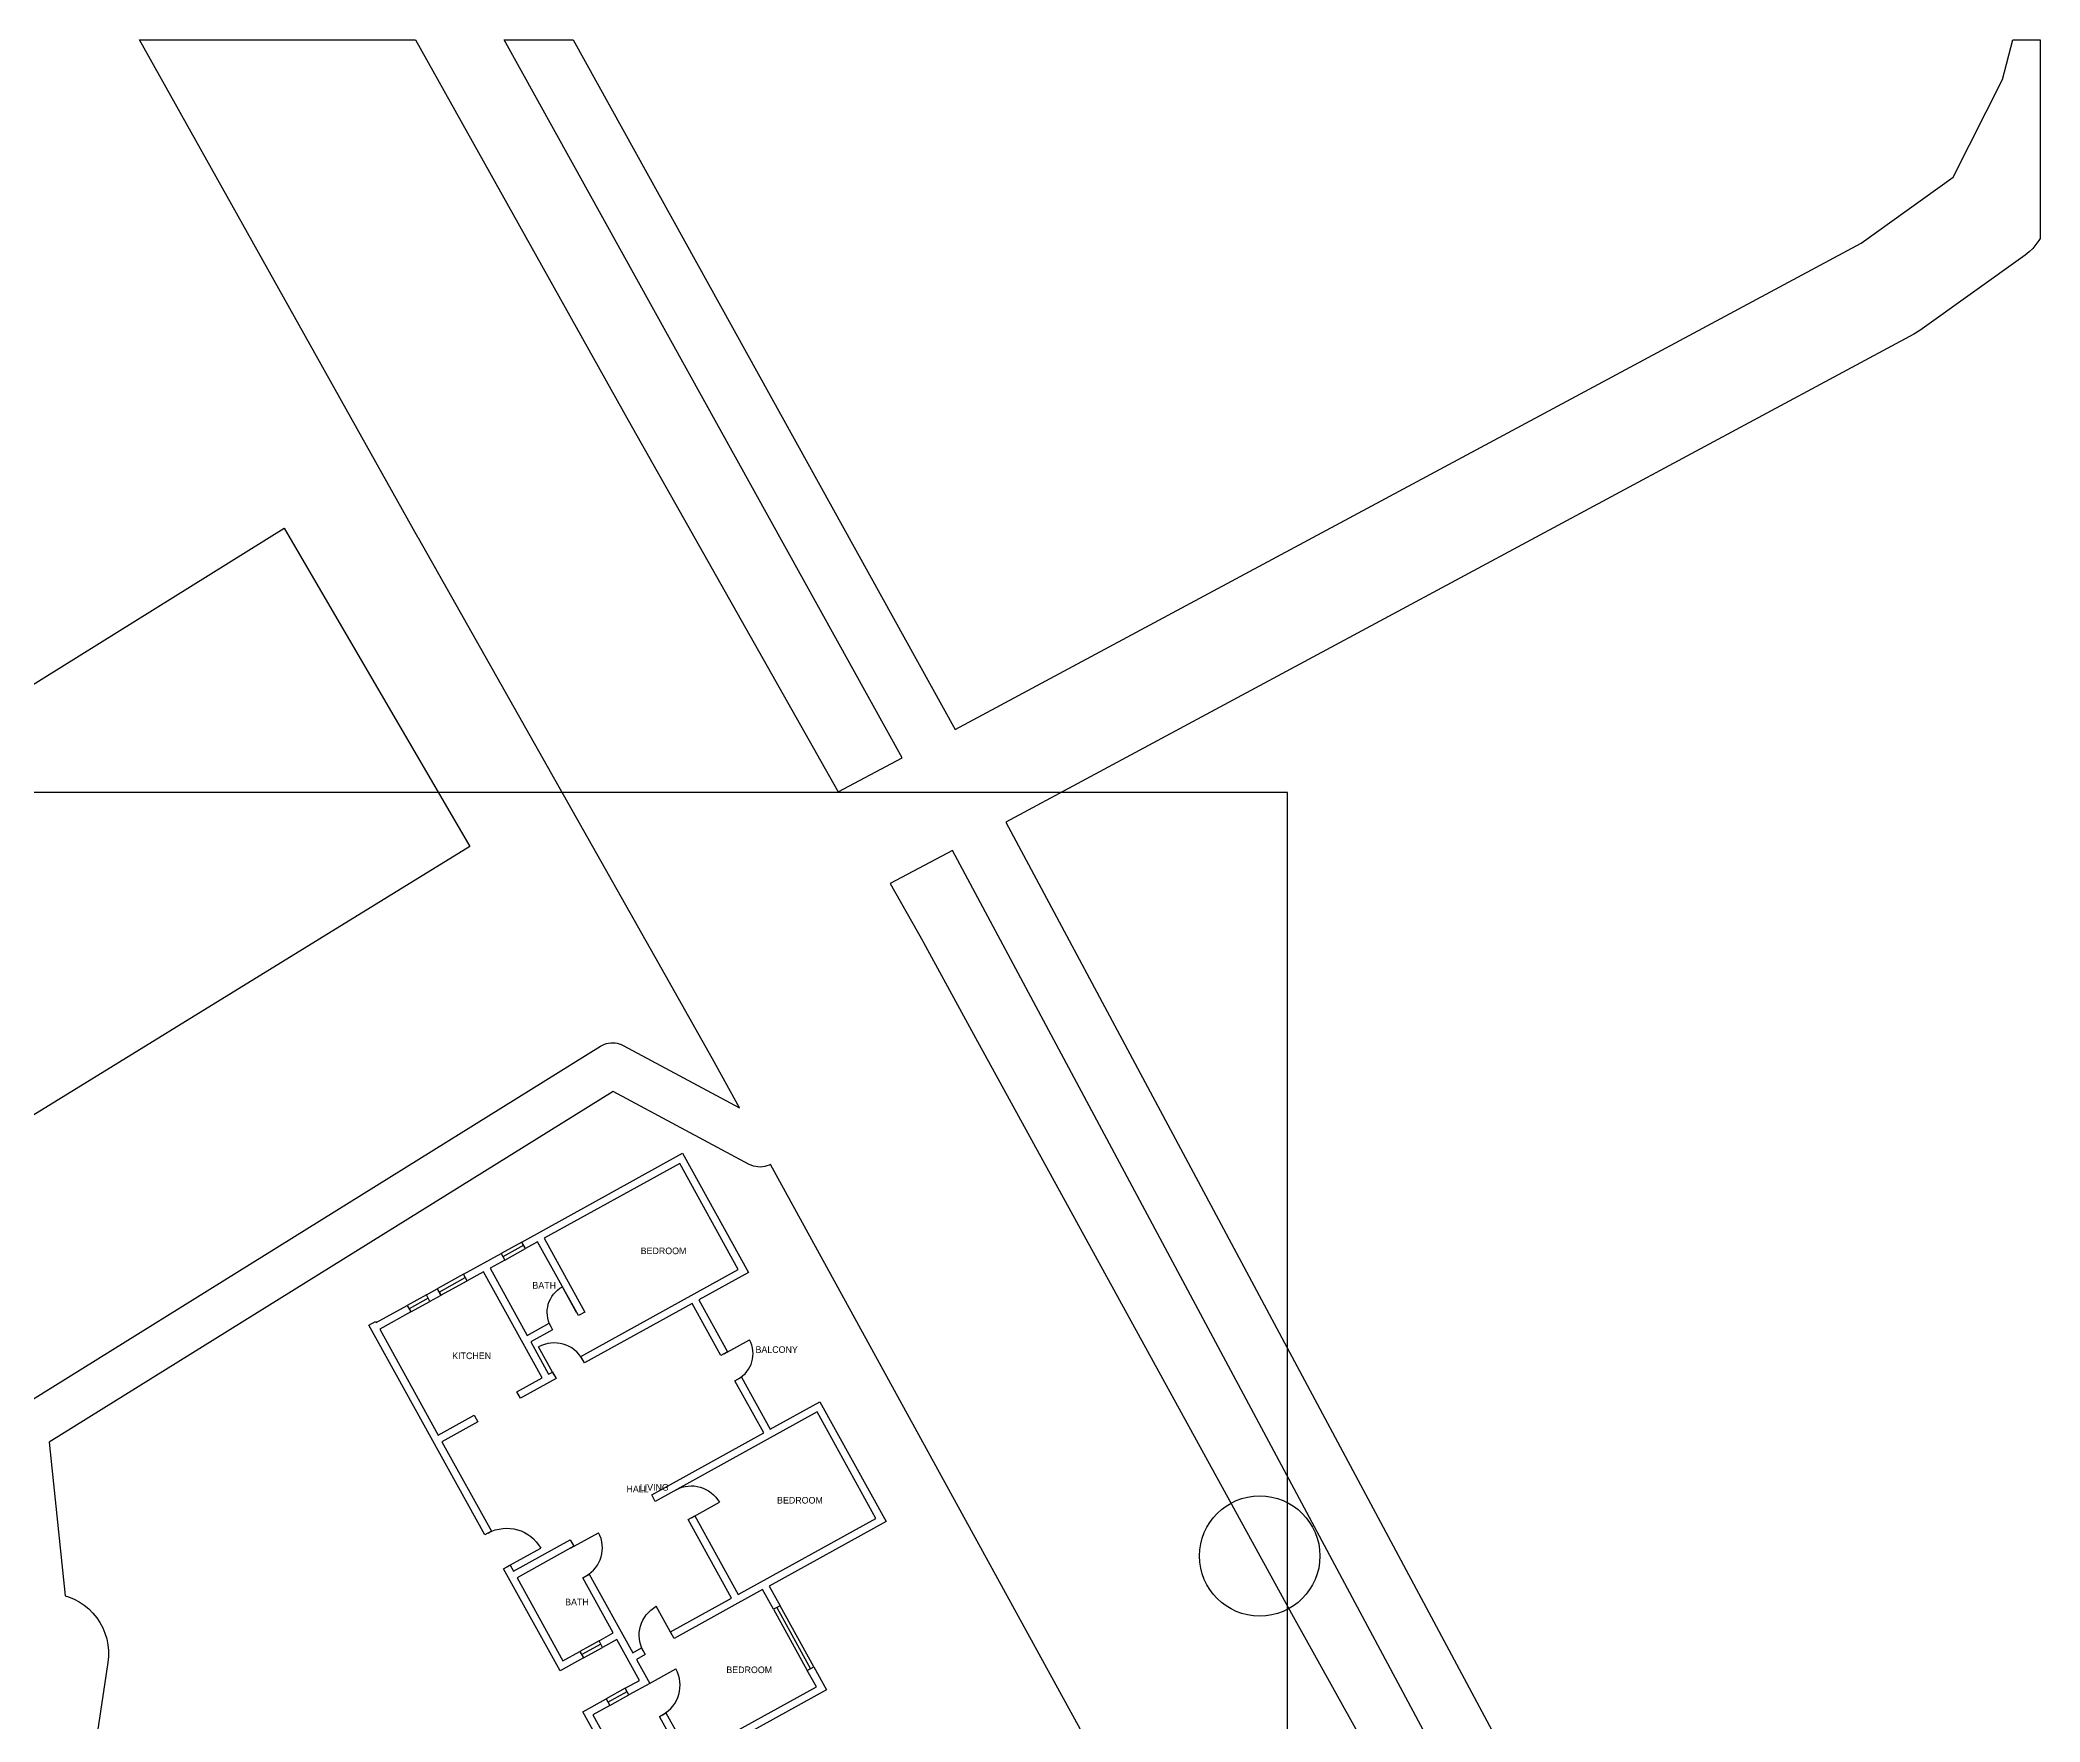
# Model space of a CAD drawing. Header units: metres. Extents: x 512313 to 512443, y 4012705 to 4013028.
# Drawn here: x 512376.5 to 512442.9, y 4012965.9 to 4013021.8 of the extents above; entities that cross this region are included whole.
import ezdxf

# ---------------------------------------------------------------- set-up
doc = ezdxf.new("R2010")
doc.units = ezdxf.units.M
for name, color, linetype in [('A-WALL-EXT', 7, 'Continuous'), ('A-WIND', 7, 'Continuous'), ('C-BLDG-EXST', 7, 'Continuous'), ('C-ROAD', 7, 'Continuous'), ('L-PLNT-TREE', 7, 'Continuous'), ('ROOM-NAMES', 7, 'Continuous'), ('V-PROP-LINE', 7, 'Continuous')]:
    doc.layers.add(name, color=color, linetype=linetype)

# ---------------------------------------------------------------- blocks, each defined once
blk = doc.blocks.new('A$C5EED0070')
blk.add_line((0, 0), (0, 1.12))
blk.add_arc((0, 0), 1.12, 0, 90)
blk = doc.blocks.new('A$C5EED006E')
blk.add_line((0, 0), (0, 1.099))
blk.add_arc((0, 0), 1.099, 0, 90)
blk = doc.blocks.new('A$C5EED006A')
blk.add_line((0, 0), (0, 1.058))
blk.add_arc((0, 0), 1.058, 0, 90)
blk = doc.blocks.new('A$C5EED006C')
blk.add_line((0, 0), (0, 1.078))
blk.add_arc((0, 0), 1.078, 0, 90)
blk = doc.blocks.new('A$C5EED0061')
blk.add_line((0, 0), (0, 0.975))
blk.add_arc((0, 0), 0.975, 0, 90)
blk = doc.blocks.new('A$C5EED0060')
blk.add_line((0, 0), (0, 0.957))
blk.add_arc((0, 0), 0.957, 0, 90)
blk = doc.blocks.new('A$C5EED0081')
blk.add_line((0, 0), (0, 1.286))
blk.add_arc((0, 0), 1.286, 0, 90)
blk = doc.blocks.new('WIN-232')
blk.add_line((0, 0), (2.323, 0))
blk.add_lwpolyline([(0, -0.124), (2.323, -0.124), (2.323, 0.124), (0, 0.124)], close=True)
blk = doc.blocks.new('WIN-073')
blk.add_line((0, 0), (0.726, 0))
blk.add_lwpolyline([(0, -0.124), (0.726, -0.124), (0.726, 0.124), (0, 0.124)], close=True)
blk = doc.blocks.new('WIN-079')
blk.add_line((0, 0), (0.788, 0))
blk.add_lwpolyline([(0, -0.124), (0.788, -0.124), (0.788, 0.124), (0, 0.124)], close=True)
blk = doc.blocks.new('WIN-100')
blk.add_line((0, 0), (0.995, 0))
blk.add_lwpolyline([(0, -0.124), (0.995, -0.124), (0.995, 0.124), (0, 0.124)], close=True)

msp = doc.modelspace()

# ---------------------------------------------------------------- linework, layer by layer
at = {"layer": 'A-WALL-EXT'}
for points in [[(512398.392, 4012979.921), (512399.349, 4012978.189), (512399.131, 4012978.069), (512398.174, 4012979.801), (512394.598, 4012977.825), (512394.478, 4012978.043), (512399.705, 4012980.931), (512397.76, 4012984.452), (512393.258, 4012981.965), (512394.612, 4012979.515), (512394.395, 4012979.395), (512393.041, 4012981.845), (512392.641, 4012981.624), (512392.521, 4012981.842), (512397.857, 4012984.791), (512400.044, 4012980.834)], [(512390.699, 4012980.551), (512390.579, 4012980.769), (512391.831, 4012981.461), (512391.952, 4012981.243), (512391.462, 4012980.972), (512392.695, 4012978.74), (512393.421, 4012979.141), (512393.541, 4012978.923), (512392.815, 4012978.522), (512393.407, 4012977.451), (512393.534, 4012977.521), (512393.655, 4012977.304), (512392.475, 4012976.652), (512392.355, 4012976.869), (512393.189, 4012977.331), (512391.244, 4012980.852)], [(512389.345, 4012980.087), (512389.708, 4012980.287), (512389.828, 4012980.07), (512389.465, 4012979.869)], [(512387.675, 4012979.164), (512388.709, 4012979.736), (512388.83, 4012979.518), (512387.795, 4012978.946), (512389.741, 4012975.425), (512390.939, 4012976.087), (512391.059, 4012975.869), (512389.861, 4012975.207), (512391.506, 4012972.231), (512391.288, 4012972.11), (512387.437, 4012979.08), (512387.655, 4012979.2)], [(512400.769, 4012975.62), (512402.421, 4012976.532), (512404.617, 4012972.557), (512400.733, 4012970.411), (512401.094, 4012969.758), (512400.876, 4012969.637), (512400.515, 4012970.291), (512397.575, 4012968.666), (512397.454, 4012968.884), (512399.487, 4012970.007), (512398.043, 4012972.621), (512398.261, 4012972.741), (512399.705, 4012970.127), (512404.279, 4012972.655), (512402.323, 4012976.194), (512396.951, 4012973.225), (512396.83, 4012973.443), (512400.551, 4012975.499), (512399.594, 4012977.231), (512399.812, 4012977.352)], [(512394.446, 4012968.24), (512394.566, 4012968.022), (512393.786, 4012967.591), (512391.91, 4012970.985), (512392.128, 4012971.105), (512392.238, 4012970.906), (512394.126, 4012971.949), (512394.246, 4012971.731), (512392.359, 4012970.688), (512393.883, 4012967.929)], [(512396.322, 4012967.974), (512396.764, 4012967.175), (512396.074, 4012966.794), (512395.954, 4012967.012), (512396.425, 4012967.273), (512395.673, 4012968.634), (512395.201, 4012968.373), (512395.081, 4012968.591), (512395.553, 4012968.852), (512394.54, 4012970.685), (512394.758, 4012970.805), (512396.202, 4012968.192), (512396.492, 4012968.352), (512396.613, 4012968.134)], [(512401.999, 4012967.604), (512402.217, 4012967.725), (512402.638, 4012966.963), (512396.122, 4012963.362), (512394.538, 4012966.23), (512395.318, 4012966.661), (512395.439, 4012966.443), (512394.876, 4012966.132), (512396.22, 4012963.7), (512397.89, 4012964.623), (512397.087, 4012966.075), (512397.305, 4012966.195), (512398.108, 4012964.743), (512402.3, 4012967.06)]]:
    msp.add_lwpolyline(points, close=True, dxfattribs=at)
at = {"layer": 'C-BLDG-EXST'}
msp.add_lwpolyline([(512353.763, 4012986.343), (512384.619, 4013005.566), (512390.795, 4012994.988), (512370.707, 4012982.618), (512372.275, 4012980.452), (512361.514, 4012973.852)], close=True, dxfattribs=at)
at = {"layer": 'C-ROAD'}
for points in [[(512375.625, 4012976.214), (512395.132, 4012988.351), (512395.195, 4012988.386), (512395.26, 4012988.414), (512395.328, 4012988.437), (512395.398, 4012988.453), (512395.469, 4012988.462), (512395.541, 4012988.464), (512395.612, 4012988.459), (512395.683, 4012988.448), (512395.752, 4012988.43), (512395.819, 4012988.406), (512395.884, 4012988.375), (512399.745, 4012986.3), (512398.856, 4012987.924), (512396.93, 4012991.326), (512389.081, 4013005.224), (512389.073, 4013005.238), (512379.818, 4013021.783), (512388.984, 4013021.783), (512396.05, 4013009.151), (512396.05, 4013009.151), (512403.025, 4012996.802), (512405.152, 4012997.929), (512391.93, 4013021.783), (512394.217, 4013021.783), (512406.917, 4012998.871), (512437.005, 4013015.035), (512440.065, 4013017.229), (512441.704, 4013020.47), (512442.046, 4013021.783), (512442.948, 4013021.783), (512442.948, 4013015.184), (512442.912, 4013015.121), (512442.815, 4013014.983), (512442.706, 4013014.855), (512442.585, 4013014.739), (512442.453, 4013014.634), (512438.953, 4013012.125), (512438.761, 4013012.006), (512408.591, 4012995.797), (512439.883, 4012937.308)], [(512411.076, 4012965.639), (512400.776, 4012984.418), (512400.731, 4012984.398), (512400.66, 4012984.371), (512400.587, 4012984.351), (512400.512, 4012984.338), (512400.436, 4012984.333), (512400.36, 4012984.336), (512400.285, 4012984.347), (512400.211, 4012984.365), (512400.14, 4012984.39), (512400.071, 4012984.422), (512395.556, 4012986.848), (512376.815, 4012975.188), (512377.342, 4012970.09), (512377.463, 4012970.053), (512377.644, 4012969.977), (512377.817, 4012969.884), (512377.98, 4012969.775), (512378.132, 4012969.65), (512378.27, 4012969.511), (512378.395, 4012969.359), (512378.503, 4012969.196), (512378.596, 4012969.023), (512378.67, 4012968.841), (512378.727, 4012968.653), (512378.765, 4012968.461), (512378.784, 4012968.265), (512378.784, 4012968.069), (512378.764, 4012967.874), (512377.776, 4012961.286)]]:
    msp.add_lwpolyline(points, dxfattribs=at)
msp.add_lwpolyline([(512438.196, 4012936.222), (512406.826, 4012994.856), (512404.748, 4012993.755), (512405.832, 4012991.84), (512405.859, 4012991.791), (512407.59, 4012988.631), (512418.085, 4012969.497), (512437.059, 4012935.384), (512438.196, 4012936.222)], close=True, dxfattribs=at)
at = {"layer": 'L-PLNT-TREE'}
msp.add_circle((512417.028, 4012971.409), 2, dxfattribs=at)
at = {"layer": 'V-PROP-LINE'}
msp.add_lwpolyline([(512362.521, 4012735.603), (512417.948, 4012735.603), (512417.948, 4012996.783), (512362.521, 4012996.783)], close=True, dxfattribs=at)

# ---------------------------------------------------------------- block references
at = {"yscale": -1}
for name, p, rotation in [('A$C5EED0061', (512394.334, 4012979.503), 208.92412361976145), ('A$C5EED006A', (512398.152, 4012972.681), 118.92412361976145), ('A$C5EED0081', (512392.019, 4012971.045), 118.92412361976145), ('A$C5EED006E', (512397.514, 4012968.775), 208.92412361976145)]:
    msp.add_blockref(name, p, dxfattribs=dict(at, rotation=rotation))
for name, p, rotation in [('A$C5EED006C', (512393.594, 4012977.412), 28.92412361976144), ('A$C5EED0060', (512399.24, 4012978.129), -61.07587638023856), ('A$C5EED006A', (512394.137, 4012971.671), -61.07587638023856), ('A$C5EED0070', (512396.655, 4012967.115), -61.07587638023856)]:
    msp.add_blockref(name, p, dxfattribs=dict(rotation=rotation))
at = {"layer": 'A-WIND'}
for name, p, rotation in [('WIN-079', (512392.581, 4012981.733), -151.07587638023855), ('WIN-100', (512389.768, 4012980.179), 28.92412361976144), ('WIN-073', (512389.405, 4012979.978), -151.07587638023855), ('WIN-232', (512400.985, 4012969.697), -61.07587638023856), ('WIN-073', (512395.141, 4012968.482), -151.07587638023855), ('WIN-073', (512395.378, 4012966.552), 28.92412361976144)]:
    msp.add_blockref(name, p, dxfattribs=dict(at, rotation=rotation))

# ---------------------------------------------------------------- texts
at = {"layer": 'ROOM-NAMES'}
for s, p in [('BEDROOM', (512396.464, 4012981.438)), ('BATH', (512392.868, 4012980.292)), ('KITCHEN', (512390.205, 4012977.951)), ('BALCONY', (512400.279, 4012978.157)), ('HALL', (512395.992, 4012973.525)), ('LIVING', (512396.435, 4012973.58)), ('BEDROOM', (512400.996, 4012973.151)), ('BATH', (512393.956, 4012969.77)), ('BEDROOM', (512399.311, 4012967.517))]:
    msp.add_text(s, height=0.22, dxfattribs=at).set_placement(p)

doc.saveas('drawing.dxf')
